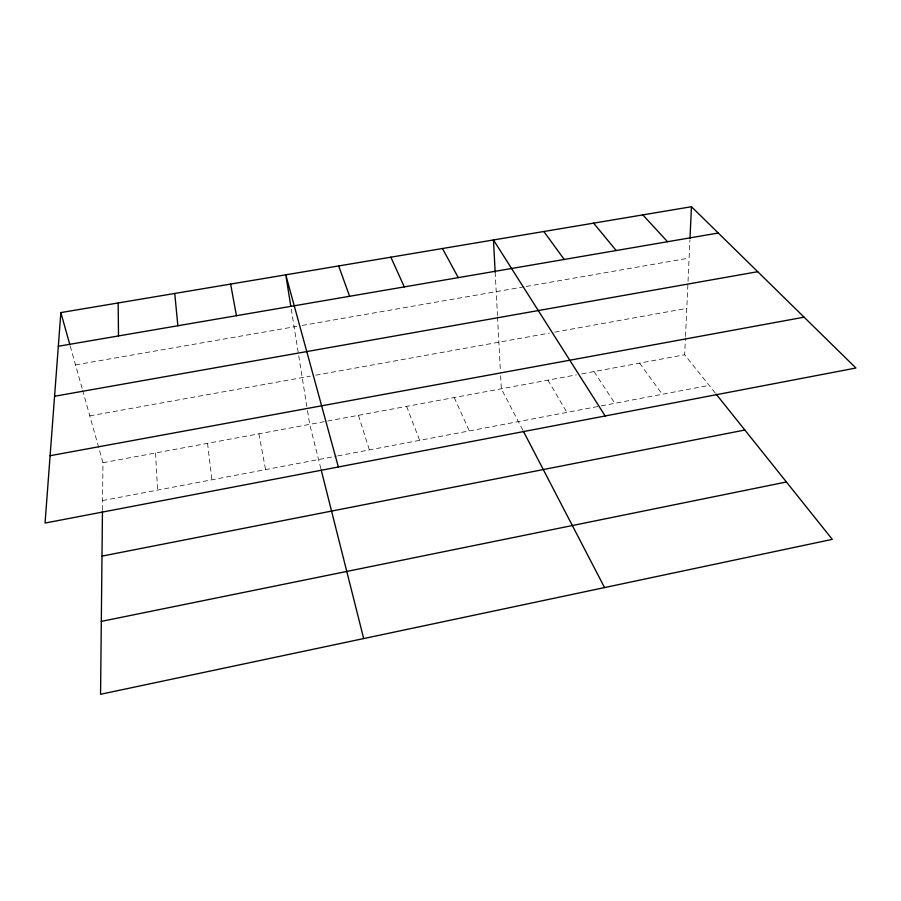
<?xml version="1.0" encoding="UTF-8"?>
<svg xmlns="http://www.w3.org/2000/svg" width="901" height="901" viewBox="0 0 901 901"><rect width="100%" height="100%" fill="white"/><g stroke="black" fill="none" stroke-linecap="round" stroke-linejoin="round"><path stroke-width="0.68" stroke-dasharray="4.5 3.38" d="M102.466 509.977L102.962 462.742L82.667 390.37M715.214 392.96L684.67 354.769L685.447 337.898M685.503 336.49L689.929 240.049M102.568 500.562L336.433 456.154M337.807 455.895L599.784 406.148M601.147 405.889L709.155 385.38M102.962 462.742L576.392 374.861M581.809 373.859L684.67 354.769M89.807 415.857L310.327 376.156M315.744 375.176L549.351 333.111M554.746 332.142L686.799 308.367M75.515 364.882L296.801 326.365M302.218 325.43L524.821 286.687M526.184 286.45L689.096 258.091M639.586 363.137L662.269 394.278M594.007 371.595L614.854 403.288M547.932 380.143L566.887 412.388M522.828 430.171L501.339 388.793L500.472 372.35M454.228 397.544L469.297 430.926M406.599 406.385L419.641 440.352M358.418 415.327L369.399 449.892M70.255 346.108L82.284 389.029M320.891 468.745L309.707 424.371L307.061 407.871M258.925 433.798L265.558 469.612M291.248 309.043L306.847 406.486M207.557 443.326L211.904 479.794M155.569 452.978L157.574 490.11M495.167 272.102L497.465 315.53M497.543 316.938L500.393 370.987"/><path stroke-width="1.35" d="M102.455 511.329L100.563 694.277L832.299 539.361L716.081 394.052M689.986 238.652L691.45 206.723L60.851 312.579L45.05 523.053L855.95 368.025L691.45 206.723M101.317 621.397L786.404 481.979M101.993 556.12L744.857 430.025M50.107 455.703L804.086 317.175M54.567 396.249L757.707 271.697M58.328 346.266L718.266 233.021M642.83 214.889L667.54 241.716M593.635 223.144L616.194 250.534M543.844 231.501L564.206 259.454M605.168 415.969L493.466 239.959L495.167 272.102M442.481 248.518L458.271 277.632M523.458 431.399L604.56 587.576M390.876 257.179L404.29 286.901M338.652 265.953L349.622 296.283M60.851 312.579L69.873 344.768M338.359 466.977L285.775 274.828L290.809 306.306M321.218 470.063L363.7 638.572M230.622 284.085L236.445 315.699M174.749 293.467L177.869 325.757M118.166 302.961L118.504 335.938"/></g></svg>
